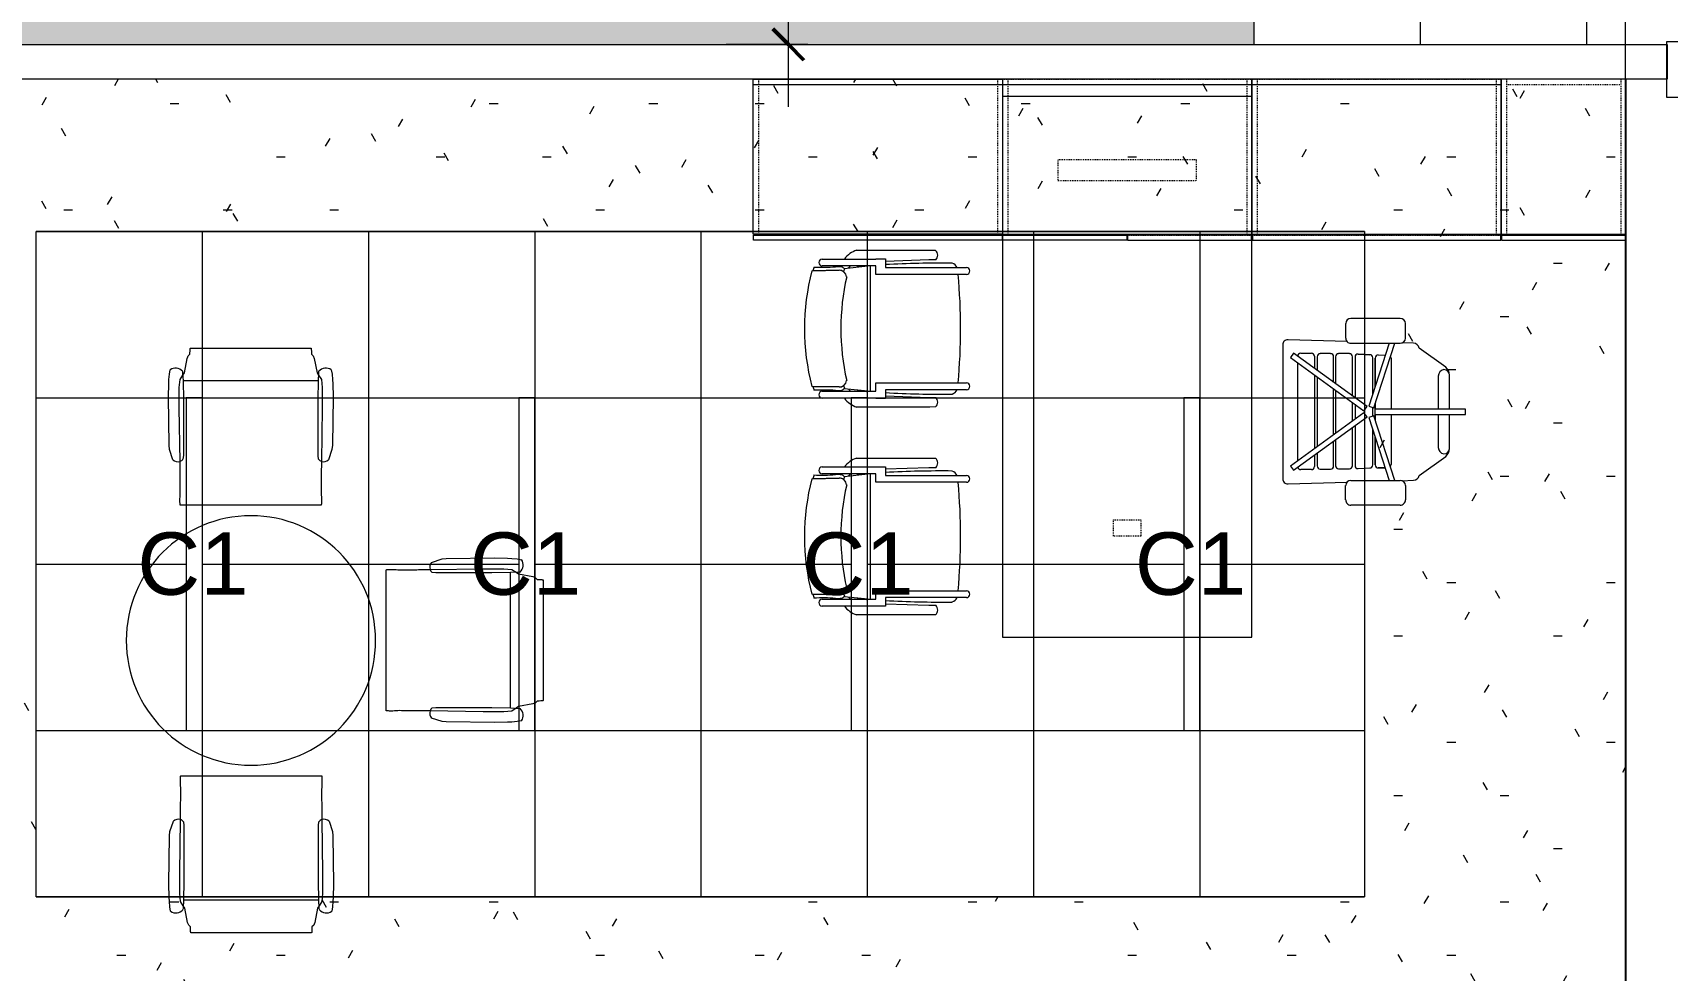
# Model space of a CAD drawing. Header units: inches. Extents: x -1206 to 1060, y -822 to 854.
# Drawn here: x -280.9 to -45, y -539.8 to -404.5 of the extents above; entities that cross this region are included whole.
import ezdxf

# ---------------------------------------------------------------- set-up
doc = ezdxf.new("R2010")
doc.units = ezdxf.units.IN
doc.header["$MEASUREMENT"] = 0
doc.linetypes.add('X1$0$Dash', pattern=[0.25, 0.125, -0.125])
for name, color, linetype, lineweight in [('X1$0$18_0109_REV_dwg _7_', 8, 'Continuous', 9), ('X1$0$A-ANNO-DIMS', 211, 'Continuous', 9), ('X1$0$A-ANNO-DIMS-96', 211, 'Continuous', 9), ('X1$0$A-Anno-Revs-FinF', 7, 'Continuous', 9), ('X1$0$A-CLNG', 13, 'Continuous', 13), ('X1$0$A-CLNG-PATT', 13, 'Continuous', 13), ('X1$0$BB Shell_Pen_No__100', 250, 'Continuous', 20), ('X1$0$E-LITE-EQPM-IDEN', 33, 'Continuous', 9), ('X1$0$I-FURN', 30, 'Continuous', 9), ('X1$0$I-FURN-PNLS', 30, 'X1$0$Dash', 9), ('X1$0$I-WALL', 2, 'Continuous', 13)]:
    doc.layers.add(name, color=color, linetype=linetype, lineweight=lineweight)
doc.styles.add('X1$0$Arial', font='arial.ttf', dxfattribs={"height": 9})
doc.styles.add('X1$0$Swis721 Lt BT', font='swissl.ttf', dxfattribs={"height": 9})
doc.dimstyles.new('X1$0$OTJ_-_3_32__Linear__1_2__Tolerance', dxfattribs={"dimscale": 12, "dimtxt": 9.497835, "dimasz": 0.375, "dimexe": 0.75, "dimexo": 0.5, "dimgap": 0.5, "dimtad": 1, "dimdec": 1, "dimrnd": 0.5, "dimzin": 3, "dimdsep": 46, "dimlunit": 4, "dimtxsty": 'X1$0$Swis721 Lt BT', "dimblk1": 'X1$0$_Oblique', "dimblk2": 'X1$0$_Oblique', "dimsah": 1, "dimcen": 0.09, "dimdle": 0.75, "dimazin": 0, "dimtfac": 1, "dimtdec": 4, "dimtix": 1, "dimtmove": 0, "dimatfit": 3, "dimfxl": 1, "dimtvp": 1, "dimfrac": 2, "dimtolj": 1, "dimtzin": 0, "dimarcsym": 2})
pattern_1 = [(0, (0, 0), (30.72, 7.68), [1.267, -21.773, 1.267, -21.773, -122.88]), (0, (0, 0), (30.72, 7.68), [-46.08, 1.267, -44.813, 1.267, -21.773, -53.76]), (0, (0, 0), (30.72, 7.68), [-115.2, 1.267, -14.093, 1.267, -37.133]), (120, (11.52, 3.84), (-22.011075, 22.7643), [1.267, -21.773, 1.267, -21.773, -122.88]), (120, (11.52, 3.84), (-22.011075, 22.7643), [-46.08, 1.267, -44.813, 1.267, -21.773, -53.76]), (120, (11.52, 3.84), (-22.011075, 22.7643), [-115.2, 1.267, -14.093, 1.267, -37.133]), (240, (15.36, 19.2), (-8.708925, -30.4443), [1.267, -21.773, 1.267, -21.773, -122.88]), (240, (15.36, 19.2), (-8.708925, -30.4443), [-46.08, 1.267, -44.813, 1.267, -21.773, -53.76]), (240, (15.36, 19.2), (-8.708925, -30.4443), [-115.2, 1.267, -14.093, 1.267, -37.133])]

# ---------------------------------------------------------------- blocks, each defined once
blk = doc.blocks.new('X1$0$F - EXECUTIVE DESK 2 - F - EXECUTIVE DESK 2-5005211-FIRST FLOOR RCP')
at = {"layer": 'X1$0$I-FURN'}
for p, q in [((47.63, 66.85), (47.63, 53.75)), ((48.38, 66.85), (47.63, 66.85)), ((48.38, 53.75), (48.38, 66.85)), ((41.56, 63.98), (38.81, 60.13)), ((47.63, 64.52), (42.69, 64.52)), ((47.63, 64.52), (42.73, 64.52)), ((53.31, 64.52), (48.38, 64.52)), ((53.27, 64.52), (48.38, 64.52)), ((57.19, 60.13), (54.44, 63.98)), ((42.87, 62.9), (47.63, 62.9)), ((48.38, 62.9), (53.13, 62.9)), ((38.11, 59.31), (38.06, 57.65)), ((57.94, 57.65), (57.89, 59.31)), ((34.54, 57.42), (34.54, 50.28)), ((37.36, 58.17), (35.28, 58.17)), ((38.11, 50.28), (38.11, 57.42)), ((57.9, 50.28), (57.9, 57.42)), ((58.64, 58.17), (60.72, 58.17)), ((61.47, 57.42), (61.47, 50.28)), ((47.41, 53.59), (38.11, 56.61)), ((38.11, 55.82), (47.17, 52.87)), ((39.8, 54.24), (39.82, 55.26)), ((39.8, 54.24), (39.82, 55.26)), ((40.28, 56.09), (47.63, 56.09)), ((40.28, 56.09), (47.63, 56.09)), ((48.38, 56.09), (55.63, 56.09)), ((48.38, 56.09), (55.63, 56.09)), ((57.9, 56.61), (48.6, 53.59)), ((48.83, 52.87), (57.9, 55.82)), ((56.08, 55.23), (56.11, 54.24)), ((56.11, 54.24), (56.08, 55.23)), ((47.26, 52.62), (39.56, 42.02)), ((39.76, 53.03), (39.68, 51.34)), ((39.68, 51.34), (39.76, 53.03)), ((40.16, 41.57), (47.86, 52.17)), ((45.41, 53.45), (40.2, 53.45)), ((45.41, 53.45), (40.2, 53.45)), ((44.35, 53.79), (40.24, 53.79)), ((40.24, 53.79), (44.35, 53.79)), ((47.63, 53.79), (46.77, 53.79)), ((46.77, 53.79), (47.63, 53.79)), ((47.17, 52.87), (47.41, 53.59)), ((47.86, 52.17), (47.26, 52.62)), ((48.64, 53.45), (47.36, 53.45)), ((48.64, 53.45), (47.36, 53.45)), ((47.63, 53.75), (48.38, 53.75)), ((48.74, 52.62), (48.14, 52.17)), ((48.14, 52.17), (55.84, 41.57)), ((49.23, 53.79), (48.38, 53.79)), ((48.38, 53.79), (49.23, 53.79)), ((48.6, 53.59), (48.83, 52.87)), ((56.44, 42.02), (48.74, 52.62)), ((55.67, 53.45), (50.59, 53.45)), ((55.67, 53.45), (50.59, 53.45)), ((55.67, 53.79), (51.65, 53.79)), ((51.65, 53.79), (55.67, 53.79)), ((56.19, 51.34), (56.11, 53.03)), ((56.19, 51.34), (56.11, 53.03)), ((37.84, 49.71), (37.6, 41.21)), ((39.61, 50.08), (39.61, 48.51)), ((39.61, 50.08), (39.61, 48.51)), ((45.74, 50.52), (40.06, 50.52)), ((45.74, 50.52), (40.06, 50.52)), ((40.12, 50.88), (46, 50.88)), ((40.12, 50.88), (46, 50.88)), ((49.34, 50.52), (46.67, 50.52)), ((49.34, 50.52), (46.67, 50.52)), ((46.92, 50.88), (49.08, 50.88)), ((46.92, 50.88), (49.08, 50.88)), ((50.01, 50.88), (55.75, 50.88)), ((50.01, 50.88), (55.75, 50.88)), ((55.78, 50.52), (50.26, 50.52)), ((55.78, 50.52), (50.26, 50.52)), ((56.22, 48.51), (56.22, 50.08)), ((56.22, 48.51), (56.22, 50.08)), ((58.4, 41.21), (58.16, 49.71)), ((35.28, 49.53), (37.36, 49.53)), ((39.61, 47.35), (39.61, 45.85)), ((39.61, 47.35), (39.61, 45.85)), ((40.06, 48.07), (43.95, 48.07)), ((40.06, 48.07), (43.95, 48.07)), ((43.75, 47.79), (40.06, 47.79)), ((43.75, 47.79), (40.06, 47.79)), ((51.32, 47.79), (44.68, 47.79)), ((51.32, 47.79), (44.68, 47.79)), ((44.88, 48.07), (51.12, 48.07)), ((44.88, 48.07), (51.12, 48.07)), ((52.05, 48.07), (55.78, 48.07)), ((52.05, 48.07), (55.78, 48.07)), ((55.82, 47.79), (52.25, 47.79)), ((55.82, 47.79), (52.25, 47.79)), ((56.26, 45.85), (56.26, 47.35)), ((56.26, 45.85), (56.26, 47.35)), ((60.72, 49.53), (58.64, 49.53)), ((39.99, 45.03), (41.75, 45.03)), ((39.99, 45.03), (41.75, 45.03)), ((40.06, 45.41), (42.02, 45.41)), ((40.06, 45.41), (42.02, 45.41)), ((42.67, 45.03), (53.33, 45.03)), ((42.67, 45.03), (53.33, 45.03)), ((42.95, 45.41), (53.05, 45.41)), ((42.95, 45.41), (53.05, 45.41)), ((53.98, 45.41), (55.82, 45.41)), ((53.98, 45.41), (55.82, 45.41)), ((54.25, 45.03), (55.9, 45.03)), ((54.25, 45.03), (55.9, 45.03)), ((39.55, 43.05), (39.55, 44.59)), ((39.55, 43.05), (39.55, 44.59)), ((55.08, 42.61), (40.92, 42.61)), ((55.08, 42.61), (40.92, 42.61)), ((56.35, 44.59), (56.35, 43.05)), ((56.35, 44.59), (56.35, 43.05)), ((38.35, 40.44), (57.65, 40.44)), ((39.56, 42.02), (40.16, 41.57)), ((55.84, 41.57), (56.44, 42.02))]:
    blk.add_line(p, q, dxfattribs=at)
for centre, radius, start, end in [((42.72, 63.02), 1.5, 91.3656, 140.4552), ((42.73, 63.71), 0.819, 90, 180), ((53.27, 63.71), 0.819, 0, 90), ((53.28, 63.02), 1.5, 39.5448, 88.6344), ((42.87, 63.87), 0.972, 190, 270), ((53.13, 63.87), 0.972, 270, 350), ((38.97, 59.29), 0.861, 100.7088, 178.3747), ((57.03, 59.29), 0.861, 1.6253, 79.2912), ((35.28, 57.42), 0.746, 90, 180), ((37.36, 57.42), 0.746, 0, 90), ((58.64, 57.42), 0.746, 90, 180), ((60.72, 57.42), 0.746, 360, 90), ((35.28, 50.28), 0.746, 180, 270), ((37.36, 50.28), 0.746, 270, 0), ((58.64, 50.28), 0.746, 180, 270), ((60.72, 50.28), 0.746, 270, 0), ((38.35, 41.19), 0.75, 178.3747, 270), ((57.65, 41.19), 0.75, 270, 1.6253)]:
    blk.add_arc(centre, radius, start, end, dxfattribs=at)
for centre, major_axis, ratio, start_param, end_param in [((40.28, 55.65), (0.441, 0), 0.99965, 1.570796, 2.224537), ((40.28, 55.65), (0.441, 0), 0.99965, 1.570796, 2.224537), ((55.63, 55.65), (0.441, 0), 0.99965, 0.811122, 1.570796), ((55.63, 55.65), (0.441, 0), 0.99965, 0.811122, 1.570796), ((40.2, 53.01), (0.441, 0), 0.998574, 1.570796, 3.092009), ((40.2, 53.01), (0.441, 0), 0.998574, 1.570796, 3.092009), ((40.24, 54.23), (0.441, 0), 0.99965, 3.116145, 4.712389), ((40.24, 54.23), (0.441, 0), 0.99965, 3.116145, 4.712389), ((55.67, 54.23), (0.441, 0), 0.99965, 4.712389, 6.308633), ((55.67, 54.23), (0.441, 0), 0.99965, 4.712389, 6.308633), ((55.67, 53.01), (0.441, 0), 0.998574, 0.049584, 1.570796), ((55.67, 53.01), (0.441, 0), 0.998574, 0.049584, 1.570796), ((40.06, 50.08), (0.441, 0), 0.999403, 1.570796, 3.141593), ((40.06, 50.08), (0.441, 0), 0.999403, 1.570796, 3.141593), ((40.12, 51.32), (0.441, 0), 0.998574, 3.092009, 4.712389), ((40.12, 51.32), (0.441, 0), 0.998574, 3.092009, 4.712389), ((55.75, 51.32), (0.441, 0), 0.998574, 4.712389, 6.332769), ((55.75, 51.32), (0.441, 0), 0.998574, 4.712389, 6.332769), ((55.78, 50.08), (0.441, 0), 0.999403, 0, 1.570796), ((55.78, 50.08), (0.441, 0), 0.999403, 0, 1.570796), ((40.06, 48.51), (0.441, 0), 0.999403, 3.141593, 4.712389), ((40.06, 48.51), (0.441, 0), 0.999403, 3.141593, 4.712389), ((40.06, 47.35), (0.441, 0), 0.999591, 1.570796, 3.141593), ((40.06, 47.35), (0.441, 0), 0.999591, 1.570796, 3.141593), ((55.78, 48.51), (0.441, 0), 0.999403, 4.712389, 6.283185), ((55.78, 48.51), (0.441, 0), 0.999403, 4.712389, 6.283185), ((55.82, 47.35), (0.441, 0), 0.999591, 0, 1.570796), ((55.82, 47.35), (0.441, 0), 0.999591, 0, 1.570796), ((39.99, 44.59), (0.441, 0), 0.994522, 1.570796, 3.141593), ((39.99, 44.59), (0.441, 0), 0.994522, 1.570796, 3.141593), ((40.06, 45.85), (0.441, 0), 0.999591, 3.141593, 4.712389), ((40.06, 45.85), (0.441, 0), 0.999591, 3.141593, 4.712389), ((55.82, 45.85), (0.441, 0), 0.999591, 4.712389, 6.283185), ((55.82, 45.85), (0.441, 0), 0.999591, 4.712389, 6.283185), ((55.9, 44.59), (0.442, 0), 0.994522, 0, 1.570796), ((55.9, 44.59), (0.442, 0), 0.994522, 0, 1.570796), ((39.99, 43.05), (0.441, 0), 0.994522, 3.141593, 4.704463), ((39.99, 43.05), (0.441, 0), 0.994522, 3.141593, 4.704463), ((55.91, 43.05), (0.441, 0), 0.994522, 4.918879, 6.283185), ((55.91, 43.05), (0.441, 0), 0.994522, 4.918879, 6.283185)]:
    blk.add_ellipse(centre, major_axis=major_axis, ratio=ratio, start_param=start_param, end_param=end_param, dxfattribs=at)
at = {"layer": 'X1$0$I-FURN-PNLS', "linetype": 'Continuous'}
for p, q in [((0, 90), (0, 72)), ((22.38, 90), (0, 90)), ((22.38, 72), (22.38, 90)), ((22.53, 89.94), (23.28, 89.94)), ((22.53, 72.06), (22.53, 89.94)), ((23.28, 89.94), (23.28, 72.06)), ((0, 72), (22.38, 72)), ((0, 72), (0, 36)), ((22.38, 72), (0, 72)), ((0.75, 0), (0.75, 72)), ((22.38, 36), (22.38, 72)), ((22.5, 71.94), (22.5, 36.06)), ((23.25, 71.94), (22.5, 71.94)), ((23.28, 72.06), (22.53, 72.06)), ((23.25, 36.06), (23.25, 71.94)), ((0, 36), (22.38, 36)), ((0, 36), (0, 0)), ((22.38, 36), (0, 36)), ((80.5, 36), (2.5, 36)), ((2.5, 36), (2.5, 0)), ((22.38, 0), (22.38, 36)), ((22.5, 36.06), (23.25, 36.06)), ((23.25, 35.94), (22.5, 35.94)), ((22.5, 35.94), (22.5, 18.06)), ((23.25, 18.06), (23.25, 35.94)), ((80.5, 0), (80.5, 36)), ((22.5, 18.06), (23.25, 18.06)), ((22.5, 17.94), (23.25, 17.94)), ((22.5, 0.06), (22.5, 17.94)), ((23.25, 17.94), (23.25, 0.06)), ((0, 0), (22.38, 0)), ((23.25, 0.06), (22.5, 0.06)), ((0, 0), (22.38, 0)), ((0, -36), (0, 0)), ((0.75, -36), (0.75, 0)), ((2.5, 0), (80.5, 0)), ((22.38, 0), (22.38, -36)), ((22.5, -0.06), (23.25, -0.06)), ((22.5, -35.94), (22.5, -0.06)), ((23.25, -0.06), (23.25, -35.94)), ((22.38, -36), (0, -36)), ((23.25, -35.94), (22.5, -35.94))]:
    blk.add_line(p, q, dxfattribs=at)
at = {"layer": 'X1$0$I-FURN-PNLS'}
for p, q in [((22.53, 89.94), (22.53, 72.06)), ((0, 89.25), (22.38, 89.25)), ((0.75, 72.75), (0.75, 89.25)), ((0, 72.75), (22.38, 72.75)), ((0, 36), (0, 72)), ((0, 71.25), (22.38, 71.25)), ((22.38, 36), (22.38, 72)), ((22.5, 36.06), (22.5, 71.94)), ((0, 36.75), (22.38, 36.75)), ((0, 0), (0, 36)), ((22.38, 0), (22.38, 36)), ((22.5, 18.06), (22.5, 35.94)), ((0, 35.25), (22.38, 35.25)), ((11.63, 28), (11.63, 8)), ((14.63, 28), (11.63, 28)), ((14.63, 8), (14.63, 28)), ((63.57, 19.97), (65.93, 19.97)), ((63.57, 16.03), (63.57, 19.97)), ((65.93, 19.97), (65.93, 16.03)), ((22.5, 17.94), (22.5, 0.06)), ((65.93, 16.03), (63.57, 16.03)), ((11.63, 8), (14.63, 8)), ((0, 0.75), (22.38, 0.75)), ((22.38, 0), (22.38, -36)), ((0, 0), (0, -36)), ((0, -0.75), (22.38, -0.75)), ((22.5, -0.06), (22.5, -35.94)), ((0, -35.25), (22.38, -35.25))]:
    blk.add_line(p, q, dxfattribs=at)
blk = doc.blocks.new('X1$0$F-Haworth_Chair_X99-Seminar - X99 Seminar Chair with Glides-5034159-FIRST FLOOR RCP')
at = {"layer": 'X1$0$I-FURN'}
for p, q in [((-8.82, -0.89), (-8.82, 10.78)), ((-7.83, 10.78), (-7.83, -2.27)), ((7.83, -2.27), (7.83, 10.78)), ((8.82, 10.78), (8.82, -0.89)), ((-11.32, 5.48), (-11.3, 6.32)), ((-11.32, -5.06), (-11.32, 5.48)), ((-9.92, 6.36), (-9.92, 5.36)), ((-9.92, 5.36), (-9.71, -0.89)), ((9.71, -0.89), (9.92, 5.36)), ((9.92, 5.36), (9.92, 6.36)), ((11.3, 6.32), (11.32, 5.48)), ((11.32, 5.48), (11.32, -5.06)), ((-10.07, -0.89), (-8.82, -0.89)), ((-10.07, -2.27), (-10.07, -0.89)), ((-10.04, -2.27), (-10.07, -2.27)), ((-10.04, -10.02), (-10.04, -2.27)), ((-9.04, -2.27), (-9.04, -10.02)), ((-7.83, -2.27), (-9.04, -2.27)), ((9.04, -2.27), (7.83, -2.27)), ((8.82, -0.89), (10.07, -0.89)), ((9.04, -10.02), (9.04, -2.27)), ((10.04, -2.27), (10.04, -10.02)), ((10.07, -2.27), (10.04, -2.27)), ((10.07, -0.89), (10.07, -2.27)), ((-9.04, -3.12), (9.04, -3.12)), ((-8.68, -6.87), (-9.04, -3.43)), ((9.04, -3.43), (8.68, -6.87)), ((-9.04, -5.99), (-8.75, -6.22)), ((-8.61, -6.81), (-8.23, -6.95)), ((8.23, -6.95), (8.61, -6.81)), ((8.75, -6.22), (9.04, -5.99)), ((-8.42, -7.57), (-8.34, -11.37)), ((-8.34, -11.52), (-8.42, -7.57)), ((8.34, -11.37), (8.42, -7.57)), ((8.42, -7.57), (8.34, -11.52))]:
    blk.add_line(p, q, dxfattribs=at)
for centre, radius, start, end in [((-8.21, 8.28), 1.31, 117.6473, 159.9567), ((-8.32, 10.78), 0.495, 0, 180), ((0, -75.01), 84.96, 84.7119, 95.2881), ((8.32, 10.78), 0.495, 0, 180), ((8.21, 8.28), 1.31, 20.0433, 62.3527), ((144.06, 7.32), 153.52, 179.4749, 183.0681), ((-144.06, 7.32), 153.52, 356.9319, 0.5251), ((-10.58, 5.68), 0.956, 45.8901, 138.1099), ((10.58, 5.68), 0.956, 41.8901, 134.1099), ((144.06, 7.32), 153.52, 184.0894, 184.5213), ((-144.06, 7.32), 153.52, 355.4787, 355.9106), ((-7.87, -3.92), 3.63, 198.1789, 233.1331), ((-8.24, -4.59), 0.763, 194.2338, 212.3684), ((-8.28, -7.33), 0.613, 122.5427, 170.0936), ((-7.37, -7.55), 1.05, 95.9554, 181.1786), ((-7.37, -7.55), 1.05, 145.2002, 181.1786), ((0, 26.49), 33.83, 257.2285, 282.7715), ((7.37, -7.55), 1.05, 358.8214, 84.0446), ((7.37, -7.55), 1.05, 358.8214, 34.7998), ((8.28, -7.33), 0.613, 9.9064, 57.4573), ((8.24, -4.59), 0.763, 327.6316, 345.7662), ((7.87, -3.92), 3.63, 306.8669, 341.8211), ((-4.71, 1.15), 9.61, 243.1231, 243.9964), ((-5.2, -7.86), 3.74, 170.0936, 184.0143), ((-36.06, -10.03), 27.2, 357.4882, 4.0143), ((36.06, -10.03), 27.2, 175.9857, 182.5118), ((5.2, -7.86), 3.74, 355.9857, 9.9064), ((4.71, 1.15), 9.61, 296.0036, 296.8769), ((-9.54, -10.02), 0.498, 180, 0), ((0, 20.73), 33.17, 254.4478, 255.4234), ((0, 20.29), 32.89, 255.304, 284.6925), ((0, 20.73), 33.17, 284.5766, 285.5522), ((9.54, -10.02), 0.498, 180, 0)]:
    blk.add_arc(centre, radius, start, end, dxfattribs=at)
blk = doc.blocks.new('X1$0$F - CONF TABLE _ROUND-4 CHAIRS_ - Lam 30Dia Single-Column Base-5041828-FIRST FLOOR RCP')
at = {"layer": 'X1$0$I-FURN'}
for p, q in [((-27.3, 35.86), (-26.9, 37.93)), ((-26.9, 37.93), (-26.82, 38.17)), ((-26.82, 38.17), (-26.75, 38.31)), ((-26.75, 38.31), (-26.49, 38.57)), ((-26.44, 39.41), (-9.01, 39.41)), ((-8.95, 38.57), (-8.7, 38.31)), ((-8.7, 38.31), (-8.54, 37.93)), ((-8.54, 37.93), (-8.14, 35.86)), ((-29.52, 34.93), (-29.46, 35.7)), ((-29.46, 35.7), (-29.35, 36.31)), ((-27.93, 34.93), (-27.53, 35.53)), ((-27.57, 36.09), (-27.55, 35.86)), ((-27.55, 35.86), (-27.48, 34.7)), ((-27.53, 35.53), (-27.3, 35.86)), ((-8.14, 35.86), (-7.91, 35.53)), ((-7.96, 34.7), (-7.89, 35.86)), ((-7.91, 35.53), (-7.51, 34.93)), ((-7.89, 35.86), (-7.88, 36.09)), ((-6.1, 36.31), (-5.99, 35.7)), ((-5.99, 35.7), (-5.92, 34.93)), ((-29.6, 32.42), (-29.56, 34.28)), ((-29.56, 34.28), (-29.52, 34.93)), ((-28.03, 33.77), (-27.93, 34.93)), ((-28.03, 30.77), (-28.03, 33.77)), ((-27.48, 34.7), (-27.44, 32.02)), ((-7.96, 34.7), (-27.48, 34.7)), ((-8, 32.02), (-7.96, 34.7)), ((-7.51, 34.93), (-7.41, 33.77)), ((-7.41, 33.77), (-7.41, 30.77)), ((-5.92, 34.93), (-5.89, 34.28)), ((-5.89, 34.28), (-5.84, 32.42)), ((-29.51, 25.42), (-29.6, 32.42)), ((-27.93, 23.1), (-28.03, 30.77)), ((-27.44, 32.02), (-27.44, 23.93)), ((-8, 23.93), (-8, 32.02)), ((-7.41, 30.77), (-7.52, 23.1)), ((-5.84, 32.42), (-5.93, 25.42)), ((-29.45, 24.83), (-29.51, 25.42)), ((-28.96, 23.33), (-29.45, 24.83)), ((-27.44, 23.93), (-27.49, 23.43)), ((-7.95, 23.43), (-8, 23.93)), ((-6, 24.83), (-6.49, 23.33)), ((-5.93, 25.42), (-6, 24.83)), ((-7.55, 16.78), (-27.89, 16.78)), ((-56.75, 8.84), (-56.14, 8.95)), ((-56.14, 8.95), (-55.37, 9.02)), ((-55.96, 7.02), (-55.37, 7.43)), ((-55.37, 9.02), (-54.72, 9.05)), ((-55.37, 7.43), (-54.2, 7.53)), ((-54.72, 9.05), (-52.86, 9.1)), ((-54.2, 7.53), (-51.2, 7.53)), ((-52.86, 9.1), (-45.86, 9)), ((-51.2, 7.53), (-43.54, 7.42)), ((-45.86, 9), (-45.27, 8.94)), ((-45.27, 8.94), (-43.76, 8.45)), ((-37.21, 7.39), (-37.21, -12.95)), ((1.84, -12.89), (1.84, 7.45)), ((8.17, 7.49), (15.83, 7.6)), ((8.39, 8.52), (9.89, 9.01)), ((9.89, 9.01), (10.49, 9.07)), ((10.49, 9.07), (17.49, 9.17)), ((15.83, 7.6), (18.83, 7.6)), ((17.49, 9.17), (19.35, 9.12)), ((18.83, 7.6), (20, 7.49)), ((19.35, 9.12), (19.99, 9.09)), ((20.93, 7.11), (19.76, 7.04)), ((19.99, 9.09), (20.76, 9.02)), ((20, 7.49), (20.59, 7.09)), ((20.59, 7.09), (20.93, 6.86)), ((20.76, 9.02), (21.37, 8.91)), ((21.15, 7.13), (20.93, 7.11)), ((-59.85, -11.5), (-59.85, 5.93)), ((-59.01, 5.99), (-58.75, 6.24)), ((-58.75, 6.24), (-58.37, 6.39)), ((-58.37, 6.39), (-56.3, 6.79)), ((-56.3, 7.04), (-56.53, 7.06)), ((-55.14, 6.98), (-56.3, 7.04)), ((-56.3, 6.79), (-55.96, 7.02)), ((-52.45, 6.93), (-55.14, 6.98)), ((-55.14, 6.98), (-55.14, -12.54)), ((-44.37, 6.93), (-52.45, 6.93)), ((-43.87, 6.99), (-44.37, 6.93)), ((8.99, 7), (8.5, 7.06)), ((17.08, 7), (8.99, 7)), ((19.76, 7.04), (17.08, 7)), ((19.76, -12.48), (19.76, 7.04)), ((20.93, 6.86), (22.99, 6.46)), ((22.99, 6.46), (23.23, 6.38)), ((23.23, 6.38), (23.37, 6.31)), ((23.37, 6.31), (23.63, 6.05)), ((24.48, 6), (24.48, -11.43)), ((-58.75, -11.81), (-59.01, -11.55)), ((23.37, -11.74), (22.99, -11.89)), ((23.63, -11.49), (23.37, -11.74)), ((-58.61, -11.88), (-58.75, -11.81)), ((-58.37, -11.96), (-58.61, -11.88)), ((-56.3, -12.36), (-58.37, -11.96)), ((-56.53, -12.63), (-56.3, -12.61)), ((-55.97, -12.59), (-56.3, -12.36)), ((-56.3, -12.61), (-55.14, -12.54)), ((-55.37, -12.99), (-55.97, -12.59)), ((-54.2, -13.1), (-55.37, -12.99)), ((-55.14, -12.54), (-52.45, -12.5)), ((-51.2, -13.1), (-54.2, -13.1)), ((-52.45, -12.5), (-44.37, -12.5)), ((-43.54, -12.99), (-51.2, -13.1)), ((-43.76, -14.02), (-45.27, -14.51)), ((-44.37, -12.5), (-43.87, -12.56)), ((15.83, -13.03), (8.17, -12.92)), ((9.89, -14.44), (8.39, -13.95)), ((8.5, -12.49), (8.99, -12.43)), ((8.99, -12.43), (17.08, -12.43)), ((18.83, -13.03), (15.83, -13.03)), ((17.08, -12.43), (19.76, -12.48)), ((20, -12.93), (18.83, -13.03)), ((19.76, -12.48), (20.93, -12.54)), ((20.59, -12.52), (20, -12.93)), ((20.93, -12.29), (20.59, -12.52)), ((22.99, -11.89), (20.93, -12.29)), ((20.93, -12.54), (21.15, -12.56)), ((-56.14, -14.52), (-56.75, -14.41)), ((-55.37, -14.59), (-56.14, -14.52)), ((-54.72, -14.62), (-55.37, -14.59)), ((-52.86, -14.67), (-54.72, -14.62)), ((-45.86, -14.57), (-52.86, -14.67)), ((-45.27, -14.51), (-45.86, -14.57)), ((10.49, -14.5), (9.89, -14.44)), ((17.49, -14.6), (10.49, -14.5)), ((19.35, -14.55), (17.49, -14.6)), ((19.99, -14.52), (19.35, -14.55)), ((20.76, -14.45), (19.99, -14.52)), ((21.37, -14.34), (20.76, -14.45))]:
    blk.add_line(p, q, dxfattribs=at)
for centre, radius, start, end in [((-28.58, 35.24), 1.32, 40.065, 125.935), ((-6.87, 35.24), 1.32, 54.065, 139.935), ((-28.24, 24.18), 1.12, 229.743, 286.0891), ((-28.15, 23.85), 0.781, 286.8466, 327.6782), ((-7.29, 23.85), 0.781, 212.3218, 253.1534), ((-7.21, 24.18), 1.12, 253.9109, 310.257), ((-17.69, -2.75), 18, 0, 180), ((-55.68, 8.07), 1.32, 144.065, 229.935), ((-44.29, 7.65), 0.781, 302.3218, 343.1534), ((-44.61, 7.73), 1.12, 343.9109, 40.257), ((9.24, 7.8), 1.12, 139.743, 196.0891), ((8.91, 7.72), 0.781, 196.8466, 237.6782), ((20.31, 8.14), 1.32, 310.065, 35.935), ((-17.69, -2.75), 18, 180, 0), ((-55.68, -13.64), 1.32, 130.065, 215.935), ((-44.29, -13.22), 0.781, 16.8466, 57.6782), ((-44.61, -13.3), 1.12, 319.743, 16.0891), ((9.24, -13.23), 1.12, 163.9109, 220.257), ((8.91, -13.15), 0.781, 122.3218, 163.1534), ((20.31, -13.57), 1.32, 324.065, 49.935)]:
    blk.add_arc(centre, radius, start, end, dxfattribs=at)
for points, knots in [([(-26.49, 38.57), (-26.49, 38.62), (-26.49, 38.76), (-26.48, 38.94), (-26.48, 39.09), (-26.47, 39.19), (-26.46, 39.28), (-26.45, 39.34), (-26.45, 39.39), (-26.44, 39.41), (-26.44, 39.41)], [-1, -1, -1, -1, -0.888889, -0.666667, -0.555556, -0.444444, -0.333333, -0.222222, -0.111111, 0, 0, 0, 0]), ([(-9.01, 39.41), (-9, 39.41), (-9, 39.39), (-8.99, 39.34), (-8.98, 39.25), (-8.96, 39.03), (-8.95, 38.76), (-8.95, 38.57)], [-1, -1, -1, -1, -0.888889, -0.777778, -0.666667, -0.444444, 0, 0, 0, 0]), ([(-27.89, 16.78), (-27.9, 16.78), (-27.92, 16.85), (-27.94, 17.15), (-27.94, 17.48), (-27.94, 17.64), (-27.94, 17.72)], [-1, -1, -1, -1, -0.727273, -0.363636, -0.181818, 0, 0, 0, 0]), ([(-7.51, 17.72), (-7.51, 17.6), (-7.5, 17.39), (-7.51, 17.16), (-7.52, 17.02), (-7.52, 16.94), (-7.53, 16.87), (-7.54, 16.81), (-7.54, 16.78), (-7.55, 16.78), (-7.55, 16.78)], [-1, -1, -1, -1, -0.727273, -0.545455, -0.454545, -0.363636, -0.272727, -0.181818, -0.090909, 0, 0, 0, 0]), ([(-38.15, 7.43), (-38.04, 7.43), (-37.83, 7.43), (-37.59, 7.43), (-37.46, 7.42), (-37.37, 7.42), (-37.3, 7.41), (-37.25, 7.4), (-37.22, 7.39), (-37.21, 7.39), (-37.21, 7.39)], [-1, -1, -1, -1, -0.727273, -0.545455, -0.454545, -0.363636, -0.272727, -0.181818, -0.090909, 0, 0, 0, 0]), ([(1.84, 7.45), (1.84, 7.46), (1.91, 7.48), (2.21, 7.5), (2.54, 7.5), (2.7, 7.5), (2.78, 7.5)], [-1, -1, -1, -1, -0.727273, -0.363636, -0.181818, 0, 0, 0, 0]), ([(-59.85, 5.93), (-59.84, 5.93), (-59.83, 5.94), (-59.78, 5.95), (-59.69, 5.96), (-59.47, 5.98), (-59.2, 5.98), (-59.01, 5.99)], [-1, -1, -1, -1, -0.888889, -0.777778, -0.666667, -0.444444, 0, 0, 0, 0]), ([(23.63, 6.05), (23.68, 6.05), (23.82, 6.05), (24, 6.05), (24.15, 6.04), (24.25, 6.03), (24.34, 6.03), (24.41, 6.02), (24.45, 6.01), (24.47, 6), (24.48, 6)], [-1, -1, -1, -1, -0.888889, -0.666667, -0.555556, -0.444444, -0.333333, -0.222222, -0.111111, 0, 0, 0, 0]), ([(-59.01, -11.55), (-59.06, -11.55), (-59.2, -11.55), (-59.37, -11.55), (-59.53, -11.54), (-59.63, -11.53), (-59.71, -11.53), (-59.78, -11.52), (-59.83, -11.51), (-59.84, -11.5), (-59.85, -11.5)], [-1, -1, -1, -1, -0.888889, -0.666667, -0.555556, -0.444444, -0.333333, -0.222222, -0.111111, 0, 0, 0, 0]), ([(24.48, -11.43), (24.47, -11.43), (24.45, -11.44), (24.41, -11.45), (24.32, -11.46), (24.1, -11.48), (23.82, -11.48), (23.63, -11.49)], [-1, -1, -1, -1, -0.888889, -0.777778, -0.666667, -0.444444, 0, 0, 0, 0]), ([(-37.21, -12.95), (-37.21, -12.96), (-37.29, -12.98), (-37.59, -13), (-37.91, -13), (-38.08, -13), (-38.15, -13)], [-1, -1, -1, -1, -0.727273, -0.363636, -0.181818, 0, 0, 0, 0]), ([(2.78, -12.93), (2.66, -12.93), (2.45, -12.93), (2.22, -12.93), (2.08, -12.92), (2, -12.92), (1.93, -12.91), (1.88, -12.9), (1.84, -12.89), (1.84, -12.89), (1.84, -12.89)], [-1, -1, -1, -1, -0.727273, -0.545455, -0.454545, -0.363636, -0.272727, -0.181818, -0.090909, 0, 0, 0, 0])]:
    blk.add_open_spline(points, degree=3, knots=knots, dxfattribs=at)
for points in [[(-27.89, 18.69), (-27.89, 19.43), (-27.9, 20.91), (-27.92, 22.37), (-27.93, 23.1)], [(-7.52, 23.1), (-7.53, 22.37), (-7.54, 20.91), (-7.55, 19.43), (-7.56, 18.69)], [(-27.94, 17.72), (-27.93, 17.88), (-27.91, 18.21), (-27.9, 18.53), (-27.89, 18.69)], [(-7.56, 18.69), (-7.55, 18.53), (-7.53, 18.21), (-7.52, 17.88), (-7.51, 17.72)], [(-43.54, 7.42), (-42.81, 7.41), (-41.34, 7.4), (-39.87, 7.39), (-39.12, 7.38)], [(-39.12, 7.38), (-38.96, 7.39), (-38.64, 7.41), (-38.32, 7.42), (-38.15, 7.43)], [(2.78, 7.5), (2.94, 7.49), (3.27, 7.48), (3.59, 7.46), (3.75, 7.45)], [(3.75, 7.45), (4.49, 7.45), (5.97, 7.46), (7.44, 7.48), (8.17, 7.49)], [(-39.12, -12.95), (-39.87, -12.95), (-41.34, -12.96), (-42.81, -12.98), (-43.54, -12.99)], [(-38.15, -13), (-38.32, -12.99), (-38.64, -12.98), (-38.96, -12.96), (-39.12, -12.95)], [(3.75, -12.88), (3.59, -12.89), (3.27, -12.91), (2.94, -12.92), (2.78, -12.93)], [(8.17, -12.92), (7.44, -12.91), (5.97, -12.9), (4.49, -12.89), (3.75, -12.88)]]:
    blk.add_open_spline(points, degree=3, dxfattribs=at)
blk = doc.blocks.new('X1$0$18_0109_REV_dwg _7_-5631515-FIRST FLOOR RCP')
at = {"layer": 'X1$0$A-Anno-Revs-FinF', "color": 253, "flags": 128}
blk.add_lwpolyline([(-6240.69, 2589.07), (-6240.69, 2522.82), (-6417.69, 2522.82), (-6417.69, 2371.82)], dxfattribs=at)
at = {"layer": 'X1$0$BB Shell_Pen_No__100', "color": 9, "flags": 128}
blk.add_lwpolyline([(-6398.24, 2516.82), (-6411.69, 2516.82), (-6411.69, 2508.82), (-6405.69, 2508.82), (-6405.69, 2510.82), (-6398.24, 2510.82)], close=True, dxfattribs=at)
blk = doc.blocks.new('X1$0$DIMBLOCK7-FIRST FLOOR RCP')
at = {"layer": 'X1$0$A-ANNO-DIMS-96', "lineweight": 50, "transparency": 16777216}
for p, q in [((-171.85, -375.07), (-174.1, -372.82)), ((-171.85, -375.07), (-169.6, -377.32)), ((-171.85, -406.19), (-174.1, -403.94)), ((-171.85, -406.19), (-169.6, -408.44))]:
    blk.add_line(p, q, dxfattribs=at)
at = {"layer": 'X1$0$A-ANNO-DIMS-96', "transparency": 16777216}
for p, q in [((-206.81, -375.07), (-162.85, -375.07)), ((-171.85, -375.07), (-206.81, -375.07)), ((-171.85, -415.19), (-171.85, -375.07)), ((-169.03, -406.19), (-180.85, -406.19)), ((-171.85, -406.19), (-169.03, -406.19))]:
    blk.add_line(p, q, dxfattribs=at)
at = {"layer": 'X1$0$A-ANNO-DIMS-96', "color": 0, "transparency": 16777216, "insert": (-189.87, -399.15), "char_height": 9, "width": 20.443, "attachment_point": 1, "rotation": 90, "line_spacing_factor": 1.005062, "style": 'X1$0$Swis721 Lt BT'}
blk.add_mtext('EQ', dxfattribs=at)
blk = doc.blocks.new('X1$0$_Oblique')
at = {"color": 0, "linetype": 'ByBlock', "lineweight": -2}
blk.add_line((-0.5, -0.5), (0.5, 0.5), dxfattribs=at)
blk = doc.blocks.new('X1')
at = {"layer": 'X1$0$A-CLNG-PATT'}
h = blk.add_hatch(dxfattribs=at)
h.set_pattern_fill('FP1_30', color=256, style=0, pattern_type=2)
h.set_pattern_definition([(90, (-128.612, -8.796), (24, -1e-15), []), (0, (-128.612, -8.796), (0, -24), [])])
h.paths.add_polyline_path([(-93.79, -406.19), (-32.61, -406.19), (-32.61, 386.2), (-121.68, 386.2), (-121.68, 386.06), (-223.09, 386.06), (-223.09, 339.2), (-104.61, 339.2), (-104.61, 334.2), (-104.66, 334.2), (-104.66, 208.01), (-104.61, 208.01), (-104.61, 71.25), (-104.66, 71.25), (-104.66, -54.94), (-104.61, -54.94), (-104.61, -343.94), (-104.66, -343.94), (-104.66, -406.19)], flags=0)
h = blk.add_hatch(dxfattribs=at)
h.set_pattern_fill('FP1_1', color=256, style=0, pattern_type=2)
h.set_pattern_definition(pattern_1)
h.paths.add_polyline_path([(-326.97, -551.3), (-321.18, -551.3), (-321.18, -406.19), (-104.66, -406.19), (-104.66, -343.94), (-281.86, -343.94), (-281.86, -8.7), (-476.15, -8.7), (-476.15, -246.01), (-794.43, -246.01), (-794.43, -455.3), (-794.59, -455.3), (-794.59, -551.3), (-768.93, -551.3), (-768.93, -551.22), (-409.68, -551.22), (-409.68, -551.3), (-349.31, -551.3)], flags=0)
h.paths.add_polyline_path([(-365.68, -515.19), (-749.84, -515.19), (-749.84, -384.3), (-365.68, -384.3), (-365.68, -510.31)], flags=0)
h.paths.add_polyline_path([(-346.93, -343.94), (-425.93, -343.94), (-425.93, -134.94), (-346.93, -134.94), (-346.93, -339.32)], flags=0)
h.paths.add_polyline_path([(-351.55, -339.32), (-351.55, -330.7), (-375.55, -330.7), (-375.55, -308.57), (-421.3, -308.57), (-421.3, -339.32), (-362.43, -339.32)], flags=0)
h.paths.add_polyline_path([(-651.93, -330.7), (-675.93, -330.7), (-675.93, -306.7), (-651.93, -306.7)], flags=0)
h.paths.add_polyline_path([(-362.43, -285.59), (-362.43, -283.24), (-410.43, -283.24), (-410.43, -285.59), (-365.68, -285.59)], flags=0)
h.paths.add_polyline_path([(-299.86, -279.9), (-300.64, -279.79), (-301.36, -279.49), (-301.99, -279.02), (-302.46, -278.4), (-302.76, -277.67), (-302.86, -276.9), (-302.76, -276.12), (-302.46, -275.4), (-301.99, -274.77), (-301.36, -274.3), (-300.64, -274), (-299.86, -273.9), (-299.09, -274), (-298.36, -274.3), (-297.74, -274.77), (-297.27, -275.4), (-296.97, -276.12), (-296.86, -276.9), (-296.97, -277.67), (-297.27, -278.4), (-297.74, -279.02), (-298.36, -279.49), (-299.09, -279.79)], flags=0)
h.paths.add_polyline_path([(-410.43, -240.17), (-362.43, -240.17), (-362.43, -237.82), (-410.43, -237.82)], flags=0)
h.paths.add_polyline_path([(-299.86, -212.85), (-300.64, -212.74), (-301.36, -212.45), (-301.99, -211.97), (-302.46, -211.35), (-302.76, -210.62), (-302.86, -209.85), (-302.76, -209.07), (-302.46, -208.35), (-301.99, -207.73), (-301.36, -207.25), (-300.64, -206.95), (-299.86, -206.85), (-299.09, -206.95), (-298.36, -207.25), (-297.74, -207.73), (-297.27, -208.35), (-296.97, -209.07), (-296.86, -209.85), (-296.97, -210.62), (-297.27, -211.35), (-297.74, -211.97), (-298.46, -212.49), (-299.09, -212.74)], flags=0)
h.paths.add_polyline_path([(-362.43, -194.86), (-362.43, -192.51), (-410.43, -192.51), (-410.43, -194.86), (-363.06, -194.86)], flags=0)
h.paths.add_polyline_path([(-391.9, -149.62), (-362.43, -149.62), (-362.43, -147.27), (-410.43, -147.27), (-410.43, -149.62), (-407.47, -149.62)], flags=0)
h.paths.add_polyline_path([(-299.86, -145.8), (-300.64, -145.7), (-301.4, -145.37), (-301.99, -144.92), (-302.46, -144.3), (-302.76, -143.57), (-302.86, -142.8), (-302.76, -142.02), (-302.46, -141.3), (-301.99, -140.68), (-301.36, -140.2), (-300.64, -139.9), (-299.86, -139.8), (-299.09, -139.9), (-298.36, -140.2), (-297.74, -140.68), (-297.27, -141.3), (-296.97, -142.02), (-296.86, -142.8), (-296.97, -143.57), (-297.27, -144.3), (-297.74, -144.92), (-298.36, -145.4), (-299.09, -145.7)], flags=0)
h.paths.add_polyline_path([(-351.84, -93.19), (-378.18, -93.19), (-378.18, -64.69), (-349.68, -64.69), (-349.68, -93.19), (-350.3, -93.19)], flags=0)
h.paths.add_polyline_path([(-369.19, -90.94), (-351.93, -90.94), (-351.93, -90.7), (-375.84, -90.7), (-375.84, -66.94), (-375.93, -66.94), (-375.93, -90.94), (-369.87, -90.94)], flags=0)
h.paths.add_polyline_path([(-299.86, -78.75), (-300.64, -78.65), (-301.36, -78.35), (-301.99, -77.87), (-302.46, -77.25), (-302.76, -76.53), (-302.86, -75.75), (-302.76, -74.97), (-302.46, -74.25), (-301.99, -73.63), (-301.36, -73.15), (-300.64, -72.85), (-299.86, -72.75), (-299.09, -72.85), (-298.36, -73.15), (-297.74, -73.63), (-297.27, -74.25), (-296.97, -74.97), (-296.86, -75.75), (-296.97, -76.53), (-297.27, -77.25), (-297.74, -77.87), (-298.36, -78.35), (-299.09, -78.65)], flags=0)
h = blk.add_hatch(dxfattribs=at)
h.set_pattern_fill('FP1_1', color=256, style=0, pattern_type=2)
h.set_pattern_definition(pattern_1)
h.paths.add_polyline_path([(-78.93, -579.19), (-78.93, -551.19), (-50.93, -551.19), (-50.93, -411.19), (-315.97, -411.21), (-315.97, -453.19), (-316.18, -453.19), (-316.18, -551.19), (-228.93, -551.19), (-228.93, -579.19), (-93.79, -579.19)], flags=0)
h.paths.add_polyline_path([(-221.55, -529.2), (-280.43, -529.19), (-280.43, -433.19), (-88.68, -433.19), (-88.7, -529.2), (-178.96, -529.2)], flags=0)
h = blk.add_hatch(dxfattribs=at)
h.set_pattern_fill('FP1_26', color=256, style=0, pattern_type=2)
h.set_pattern_definition([(180, (-184.432, -481.194), (3e-15, 24), []), (90, (-184.432, -481.194), (24, -1e-15), [])])
h.paths.add_polyline_path([(-221.55, -529.2), (-88.68, -529.19), (-88.69, -433.19), (-280.43, -433.19), (-280.43, -529.2), (-242.84, -529.2)], flags=0)
h.paths.add_polyline_path([(-210.78, -505.19), (-210.78, -457.19), (-208.43, -457.19), (-208.43, -505.19)], flags=0)
h.paths.add_polyline_path([(-256.43, -505.19), (-258.78, -505.19), (-258.78, -457.19), (-256.43, -457.19), (-256.43, -483.83)], flags=0)
h.paths.add_polyline_path([(-162.78, -505.19), (-162.78, -457.19), (-160.43, -457.19), (-160.43, -505.19)], flags=0)
h.paths.add_polyline_path([(-112.43, -505.19), (-114.78, -505.19), (-114.78, -457.19), (-112.43, -457.19), (-112.43, -483.83)], flags=0)
at = {"layer": 'X1$0$A-CLNG'}
for p, q in [((-104.66, -343.94), (-104.66, -406.19)), ((-50.93, -411.19), (-50.93, -551.19)), ((-88.68, -433.19), (-280.43, -433.19)), ((-280.43, -433.19), (-88.68, -433.19)), ((-280.43, -529.2), (-280.43, -433.19)), ((-88.68, -433.19), (-88.68, -529.2)), ((-256.43, -457.19), (-258.78, -457.19)), ((-258.78, -457.19), (-258.78, -505.19)), ((-256.43, -505.19), (-256.43, -457.19)), ((-208.43, -457.19), (-210.78, -457.19)), ((-210.78, -457.19), (-210.78, -505.19)), ((-208.43, -505.19), (-208.43, -457.19)), ((-160.43, -457.19), (-162.78, -457.19)), ((-162.78, -457.19), (-162.78, -505.19)), ((-160.43, -505.19), (-160.43, -457.19)), ((-112.43, -457.19), (-114.78, -457.19)), ((-114.78, -457.19), (-114.78, -505.19)), ((-112.43, -505.19), (-112.43, -457.19)), ((-258.78, -505.19), (-256.43, -505.19)), ((-210.78, -505.19), (-208.43, -505.19)), ((-162.78, -505.19), (-160.43, -505.19)), ((-114.78, -505.19), (-112.43, -505.19)), ((-280.43, -529.19), (-88.68, -529.19)), ((-88.68, -529.2), (-280.43, -529.2))]:
    blk.add_line(p, q, dxfattribs=at)
at = {"layer": 'X1$0$I-WALL'}
for p, q in [((-320.97, -406.19), (-44.97, -406.19)), ((-44.97, -406.19), (-44.97, -411.19)), ((-44.97, -411.19), (-315.97, -411.19))]:
    blk.add_line(p, q, dxfattribs=at)
at = {"layer": 'X1$0$18_0109_REV_dwg _7_', "color": 253}
blk.add_blockref('X1$0$18_0109_REV_dwg _7_-5631515-FIRST FLOOR RCP', (6366.63, -2922.6), dxfattribs=at)
at = {"layer": 'X1$0$I-FURN'}
for name, p, rotation in [('X1$0$F - EXECUTIVE DESK 2 - F - EXECUTIVE DESK 2-5005211-FIRST FLOOR RCP', (-140.93, -411.19), 270.0000000000002), ('X1$0$F-Haworth_Chair_X99-Seminar - X99 Seminar Chair with Glides-5034159-FIRST FLOOR RCP', (-156.93, -447.19), 270.0000000000002), ('X1$0$F - CONF TABLE _ROUND-4 CHAIRS_ - Lam 30Dia Single-Column Base-5041828-FIRST FLOOR RCP', (-246.68, -509.88), 269.9999492671994), ('X1$0$F-Haworth_Chair_X99-Seminar - X99 Seminar Chair with Glides-5034159-FIRST FLOOR RCP', (-156.93, -477.19), 270.0000000000002)]:
    blk.add_blockref(name, p, dxfattribs=dict(at, rotation=rotation))
at = {"layer": 'X1$0$E-LITE-EQPM-IDEN', "char_height": 9, "width": 19.695, "attachment_point": 1, "style": 'X1$0$Arial'}
for insert in [(-265.83, -476.6), (-217.83, -476.6), (-169.83, -476.6), (-121.83, -476.6)]:
    blk.add_mtext('C1', dxfattribs=dict(at, insert=insert))
at = {"layer": 'X1$0$A-ANNO-DIMS'}
dim = blk.add_linear_dim(base=(-171.85, -375.07), p1=(-175.03, -406.19), p2=(-212.81, -375.07), angle=90, text='EQ', dimstyle='X1$0$OTJ_-_3_32__Linear__1_2__Tolerance', override={"dimpost": '<>', "dimfxl": 48.950889}, dxfattribs=at)
dim.commit()
dim.dimension.update_dxf_attribs({"geometry": 'X1$0$DIMBLOCK7-FIRST FLOOR RCP', "text_midpoint": (-182.8, -390.63)})

msp = doc.modelspace()

# ---------------------------------------------------------------- block references
at = {"color": 253}
msp.add_blockref('X1', (0, 0), dxfattribs=at)

doc.saveas('drawing.dxf')
